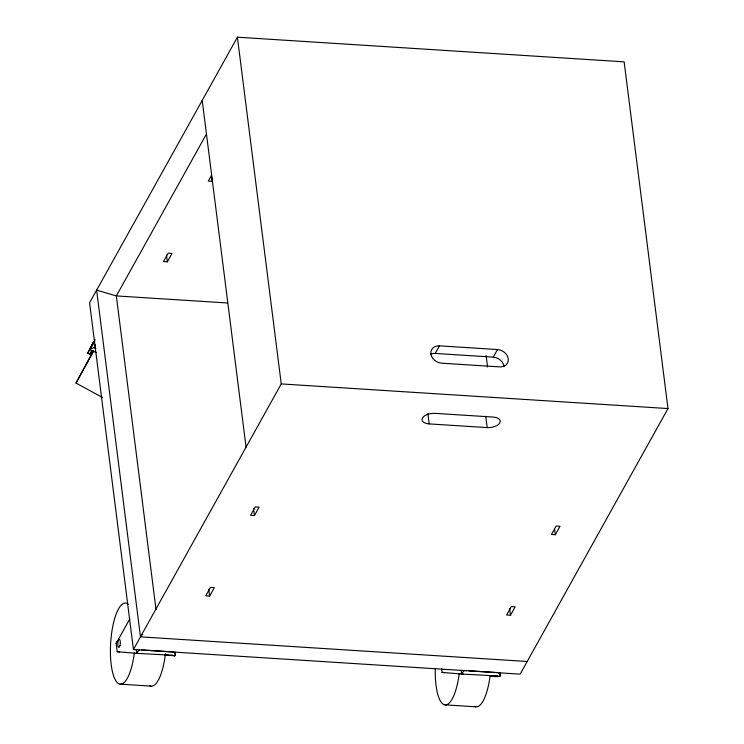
<?xml version="1.0" encoding="UTF-8"?>
<svg xmlns="http://www.w3.org/2000/svg" width="744" height="744" viewBox="0 0 744 744"><rect width="100%" height="100%" fill="white"/><g stroke="black" fill="none" stroke-linecap="round" stroke-linejoin="round"><path stroke-width="1.12" d="M139.453 649.772L136.264 653.325L173.045 655.278C175.891 657.743 176.114 653.502 173.482 651.93L141.723 649.912M489.636 675.673C492.909 676.715 504.59 678.212 498.341 672.623L468.841 670.753M102.532 397.519L76.018 383.058L93.316 350.777M90.712 347.56L89.959 348.983L91.159 346.741M90.182 348.601L93.828 341.887L90.898 347.308M96.143 352.6L92.33 350.526L89.819 354.293L87.671 353.121L95.074 339.617M93.056 343.347L93.809 341.924L93.437 342.575M87.671 353.121L94.814 340.798M89.819 354.293L91.884 350.452M90.191 349.364L93.967 347.532L95.567 344.565M91.038 346.955L91.642 345.839M92.73 343.942L91.391 346.295M93.381 351.735L76.018 383.058M92.526 344.23L93.177 343.04M90.591 347.867L90.005 348.917M237.41 37.2L89.587 302.78L133.427 649.503L520.158 674.138L667.982 408.558L624.142 61.836L237.41 37.2L281.251 383.923L133.427 649.503M206.451 134.041L116.352 295.917L156.017 609.596M211.426 175.463L208.301 181.08L212.161 181.322L211.445 175.649M167.344 261.841L172.041 253.416L168.172 253.165L163.485 261.6L167.344 261.841L166.489 255.034M138.589 653.465L117.236 651.735L116.176 643.411L129.8 618.934M209.613 596.084L214.309 587.648L210.44 587.407L205.744 595.832L209.613 596.084L208.748 589.276M254.429 515.564L259.117 507.129L255.257 506.887L250.561 515.322L254.429 515.564L253.564 508.756M430.562 354.293A10.165 8.184 29.1 0 1 435.249 353.437L439.472 345.848L497.485 349.541A10.165 8.184 29.1 0 1 508.245 358.831A10.165 8.184 29.1 0 1 499.68 366.885L441.666 363.184A10.165 8.184 29.1 0 1 430.897 353.902A10.165 8.184 29.1 0 1 439.472 345.848M435.249 353.437L493.263 357.129L497.485 349.541M510.496 615.251L515.183 606.816L511.314 606.574L506.627 615L510.496 615.251L509.631 608.443M555.312 534.731L560 526.296L556.131 526.054L551.444 534.48L555.312 534.731L554.587 529.058M497.476 676.324L497.903 675.971L461.122 674.018L464.312 670.465L466.581 670.604M527.198 661.49L140.467 636.855L142.727 634.241M227.487 302.994L116.352 295.917L96.627 290.132L140.467 636.855M281.251 383.923L667.982 408.558M429.186 423.903L487.199 427.595A10.165 5.189 -7.2 0 0 499.801 422.945A10.165 5.189 -7.2 0 0 493.058 417.059L435.054 413.357A10.165 5.189 -7.2 0 0 422.453 418.016A10.165 5.189 -7.2 0 0 429.186 423.903L427.893 413.683M117.236 651.735L119.552 651.884M441.564 668.27L442.094 672.427L444.41 672.576M120.026 684.145L150.967 686.108M444.884 704.838L475.825 706.8M489.719 675.636L499.801 676.473M442.094 672.427L463.447 674.166M164.787 654.98L174.942 655.78M93.967 347.532L95.874 348.573M89.959 349.773L92.098 350.936M486.102 355.427L487.553 366.959M485.758 416.249L487.199 427.595M499.782 672.678L500.219 676.119M461.113 670.223L461.55 673.664M202.21 100.431L246.05 447.153M174.924 651.986L175.361 655.427M136.254 649.531L136.691 652.972M493.263 357.129A10.165 8.184 29.1 0 1 504.023 366.42M91.4 346.211A2.437 1.962 29.1 0 1 92.358 345.421M116.176 643.411A2.437 1.962 29.1 0 1 116.92 641.793M134.348 653.037A40.65 12.285 -86.4 0 1 117.682 682.983A40.65 12.285 -86.4 0 1 111.591 633.46A40.65 12.285 -86.4 0 1 128.368 604.407M165.419 653.929A40.65 12.285 -86.4 0 1 149.665 685.67M459.206 673.729A40.65 12.285 -86.4 0 1 444.717 704.81A40.65 12.285 -86.4 0 1 435.277 669.051M490.138 675.692A40.65 12.285 -86.4 0 1 474.523 706.363M119.97 645.541A4.064 1.228 -86.4 0 0 119.338 639.31A4.064 1.228 -86.4 0 0 117.85 645.234A4.064 1.228 -86.4 0 0 119.97 645.541"/></g></svg>
